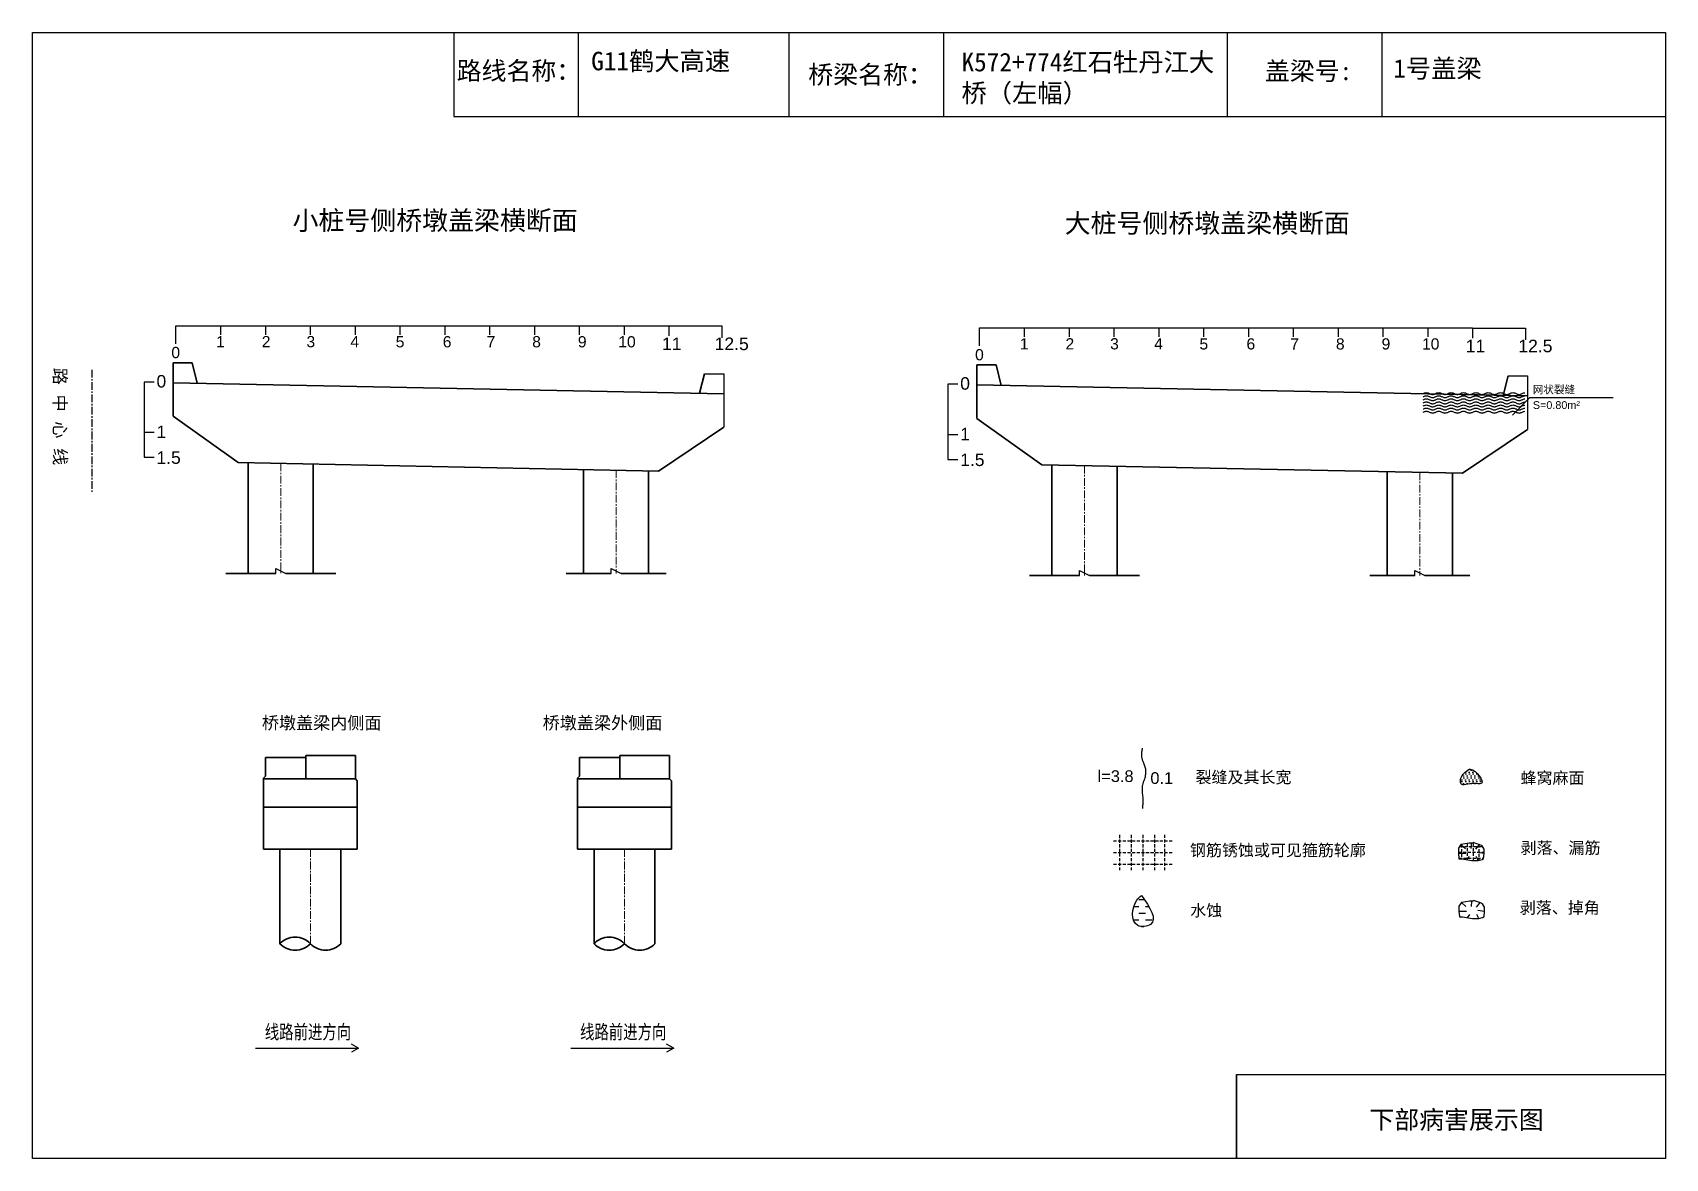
# Model space of a CAD drawing. Header units: millimetres. Extents: x 0 to 528, y 0 to 364.
import ezdxf
from ezdxf.enums import TextEntityAlignment as Align

# ---------------------------------------------------------------- set-up
doc = ezdxf.new("R2010")
doc.units = ezdxf.units.MM
for name, pattern in [('CENTER', [2, 1.25, -0.25, 0.25, -0.25]), ('DASHED', [0.75, 0.5, -0.25]), ('EBG_CENTER', [1.1, 0.8, -0.15, 0, -0.15])]:
    doc.linetypes.add(name, pattern=pattern)
doc.layers.add('Center', color=3, linetype='EBG_CENTER', lineweight=18)
doc.layers.add('中粗实线', color=4, linetype='Continuous', lineweight=35)
for name, color, linetype in [('加固措施', 7, 'Continuous'), ('图层1', 7, 'Continuous'), ('文字', 1, 'Continuous'), ('病害', 5, 'Continuous')]:
    doc.layers.add(name, color=color, linetype=linetype)
doc.styles.add('HAN', font='', dxfattribs={"width": 0.75})
doc.styles.get("Standard").update_dxf_attribs({"font": 'arial.ttf'})
doc.styles.add('汉字', font='')
doc.styles.get('HAN').set_extended_font_data('SimSun')
doc.styles.get('汉字').set_extended_font_data('SimSun')

# ---------------------------------------------------------------- blocks, each defined once
blk = doc.blocks.new('88888')
for p, q in [((1245.415, -3599.279), (1245.261, -3599.19)), ((1243.215, -3599.279), (1245.415, -3599.279)), ((1245.415, -3599.279), (1245.261, -3599.367))]:
    blk.add_line(p, q)
at = {"layer": '文字', "color": 0, "style": 'HAN', "width": 0.75}
blk.add_text('线路前进方向', height=0.3, dxfattribs=at).set_placement((1244.335, -3599.082), align=Align.CENTER)
blk = doc.blocks.new('adfsd')
at = {"lineweight": -2, "ltscale": 0.5}
for p, q in [((1140.897, -3083.694), (1140.936, -3083.729)), ((1140.983, -3083.682), (1140.981, -3083.729)), ((1141.053, -3083.694), (1141.022, -3083.735)), ((1140.876, -3083.768), (1140.94, -3083.769)), ((1140.948, -3083.824), (1140.969, -3083.796)), ((1141.045, -3083.83), (1141.028, -3083.796)), ((1141.094, -3083.772), (1141.036, -3083.763))]:
    blk.add_line(p, q, dxfattribs=at)
blk.add_lwpolyline([(1141, -3083.682), (1140.967, -3083.682), (1140.934, -3083.69), (1140.897, -3083.694), (1140.876, -3083.727), (1140.876, -3083.768), (1140.88, -3083.818), (1140.905, -3083.818), (1140.991, -3083.83), (1141.045, -3083.83), (1141.078, -3083.822), (1141.09, -3083.814), (1141.094, -3083.772), (1141.094, -3083.735), (1141.078, -3083.707), (1141.053, -3083.694), (1141.033, -3083.69), (1141, -3083.678)], dxfattribs=at)

msp = doc.modelspace()

# ---------------------------------------------------------------- hatches: boundary and pattern name
at = {"layer": '加固措施', "lineweight": -2}
h = msp.add_hatch(dxfattribs=at)
h.set_pattern_fill('DOTS', scale=0.758413)
h.set_pattern_definition([(0, (-4118.673, -227.183), (0.60199057, 1.20398115), [0, -1.20398115])])
edge = h.paths.add_edge_path()
edge.add_spline(control_points=[(464.79, 125.89), (463.66, 125.12), (462.06, 124.02), (461.88, 119.94), (465.67, 121.81), (470.82, 120.35), (466.98, 125.99), (464.92, 125.9), (464.79, 125.89)], knot_values=[0, 0, 0, 0, 5.205471, 7.397577, 12.944796, 16.169923, 23.88441, 24.400432, 24.400432, 24.400432, 24.400432], degree=3, periodic=0)
h = msp.add_hatch(dxfattribs=at)
h.set_pattern_fill('DASH', color=256, scale=0.682572)
h.set_pattern_definition([(0, (-3766.198, -191.5237), (2.1671661, 2.1671661), [2.167166, -2.167166])])
edge = h.paths.add_edge_path()
edge.add_spline(control_points=[(358.78, 85.1), (358.24, 84.62), (355.71, 82.38), (355.03, 74.23), (365.19, 75.67), (361.44, 81.2), (358.78, 85.1)], knot_values=[0, 0, 0, 0, 3.237042, 15.187225, 21.182779, 35.601669, 35.601669, 35.601669, 35.601669], degree=3, periodic=0)
at = {"layer": '病害', "lineweight": -2}
h = msp.add_hatch(dxfattribs=at)
h.set_pattern_fill('DOTS', color=4, scale=0.758413, style=0)
h.set_pattern_definition([(0, (-7265.3503, -675.7161), (0.60199057, 1.20398115), [0, -1.20398115])])
edge = h.paths.add_edge_path()
edge.add_spline(control_points=[(464.79, 125.89), (463.66, 125.12), (462.06, 124.02), (461.88, 119.94), (465.67, 121.81), (470.82, 120.35), (466.98, 125.99), (464.92, 125.9), (464.79, 125.89)], knot_values=[0, 0, 0, 0, 1.041094, 1.479515, 2.588959, 3.233985, 4.776882, 4.880086, 4.880086, 4.880086, 4.880086], degree=3, periodic=0)

# ---------------------------------------------------------------- linework, layer by layer
at = {"color": 0, "linetype": 'ByBlock'}
for p, q in [((0, 364.24), (528.29, 364.24)), ((0, 0), (0, 364.24)), ((136.28, 364.24), (136.28, 337.16)), ((244.69, 364.24), (244.69, 337.16)), ((386.49, 364.24), (386.49, 337.16)), ((436.57, 364.18), (436.57, 337.1)), ((528.29, 364.24), (528.29, 0)), ((136.28, 337.16), (528.29, 337.16)), ((389.48, 0), (389.48, 27.08)), ((389.48, 27.08), (528.29, 27.08)), ((528.29, 0), (0, 0))]:
    msp.add_line(p, q, dxfattribs=at)
at = {"color": 0}
for p, q in [((46.28, 263.6), (46.28, 269.4)), ((46.28, 269.4), (60.79, 269.4)), ((60.79, 269.4), (60.79, 266.5)), ((60.79, 269.4), (75.3, 269.4)), ((75.3, 269.4), (89.8, 269.4)), ((75.3, 269.4), (75.3, 266.5)), ((89.8, 269.4), (104.31, 269.4)), ((89.8, 269.4), (89.8, 266.5)), ((104.31, 269.4), (118.82, 269.4)), ((104.31, 269.4), (104.31, 266.5)), ((118.82, 269.4), (133.32, 269.4)), ((118.82, 269.4), (118.82, 266.5)), ((133.32, 269.4), (147.83, 269.4)), ((133.32, 269.4), (133.32, 266.5)), ((147.83, 269.4), (162.34, 269.4)), ((147.83, 269.4), (147.83, 266.5)), ((162.34, 269.4), (176.84, 269.4)), ((162.34, 269.4), (162.34, 266.5)), ((162.34, 269.4), (173.94, 269.4)), ((176.84, 269.4), (191.35, 269.4)), ((176.84, 269.4), (176.84, 266.5)), ((176.84, 269.4), (179.74, 269.4)), ((191.35, 269.4), (205.85, 269.4)), ((191.35, 269.4), (191.35, 266.5)), ((205.87, 269.36), (205.87, 266.11)), ((306.34, 262.89), (306.34, 268.7)), ((306.34, 268.7), (320.85, 268.7)), ((320.85, 268.7), (320.85, 265.8)), ((320.85, 268.7), (335.36, 268.7)), ((335.36, 268.7), (349.86, 268.7)), ((335.36, 268.7), (335.36, 265.8)), ((349.86, 268.7), (364.37, 268.7)), ((349.86, 268.7), (349.86, 265.8)), ((364.37, 268.7), (378.88, 268.7)), ((364.37, 268.7), (364.37, 265.8)), ((378.88, 268.7), (393.38, 268.7)), ((378.88, 268.7), (378.88, 265.8)), ((393.38, 268.7), (407.89, 268.7)), ((393.38, 268.7), (393.38, 265.8)), ((407.89, 268.7), (422.39, 268.7)), ((407.89, 268.7), (407.89, 265.8)), ((422.39, 268.7), (436.9, 268.7)), ((422.39, 268.7), (422.39, 265.8)), ((422.39, 268.7), (434, 268.7)), ((436.9, 268.7), (451.41, 268.7)), ((436.9, 268.7), (436.9, 265.8)), ((436.9, 268.7), (439.8, 268.7)), ((451.41, 268.7), (465.91, 268.7)), ((451.41, 268.7), (451.41, 265.8)), ((465.93, 268.66), (465.93, 265.41)), ((39.3, 251.15), (36.06, 251.15)), ((36.06, 251.15), (36.06, 226.85)), ((299.36, 250.45), (296.12, 250.45)), ((296.12, 250.45), (296.12, 226.15)), ((36.06, 234.95), (39.3, 234.95)), ((296.12, 234.25), (299.36, 234.25)), ((36.06, 226.85), (39.3, 226.85)), ((296.12, 226.15), (299.36, 226.15)), ((78.66, 189.28), (78.66, 190.9)), ((187.17, 189.28), (187.17, 190.9)), ((338.72, 188.57), (338.72, 190.19)), ((447.23, 188.57), (447.23, 190.19))]:
    msp.add_line(p, q, dxfattribs=at)
at = {"linetype": 'ByBlock'}
for p, q in [((205.87, 269.36), (223.01, 269.36)), ((223.01, 269.36), (223.01, 265.54)), ((465.93, 268.66), (483.07, 268.66)), ((483.07, 268.66), (483.07, 264.83)), ((217.41, 253.87), (223.61, 253.87)), ((223.61, 253.87), (223.61, 247.4)), ((477.47, 253.17), (483.67, 253.17)), ((483.67, 253.17), (483.67, 246.69)), ((223.61, 247.4), (223.61, 236.55)), ((483.67, 246.69), (483.67, 235.84)), ((78.66, 190.9), (81.9, 189.28)), ((187.17, 190.9), (190.41, 189.28)), ((338.72, 190.19), (341.96, 188.57)), ((447.23, 190.19), (450.47, 188.57))]:
    msp.add_line(p, q, dxfattribs=at)
at = {"color": 1, "linetype": 'CENTER', "ltscale": 2}
msp.add_line((19.16, 255.15), (19.16, 215.65), dxfattribs=at)
at = {"color": 1, "linetype": 'DASHED', "ltscale": 2}
for p, q in [((349.74, 102.74), (368.7, 102.74)), ((351.64, 104.63), (351.64, 93.26)), ((355.43, 104.63), (355.43, 93.26)), ((359.22, 104.63), (359.22, 93.26)), ((363.01, 104.63), (363.01, 93.26)), ((366.26, 104.66), (366.26, 93.28)), ((461.75, 100.92), (469.1, 100.92)), ((462.28, 101.57), (462.28, 96.88)), ((464.18, 101.87), (464.18, 96.63)), ((466.07, 101.87), (466.07, 96.41)), ((467.97, 101.57), (467.97, 96.46)), ((349.74, 98.94), (368.7, 98.94)), ((349.74, 95.15), (368.7, 95.15)), ((461.36, 99.03), (469.63, 99.03)), ((461.5, 97.13), (469.48, 97.13))]:
    msp.add_line(p, q, dxfattribs=at)
at = {"color": 0, "linetype": 'ByBlock'}
msp.add_lwpolyline([(0, 364.24), (528.29, 364.24), (528.29, 0), (0, 0)], close=True, dxfattribs=at)
at = {"color": 7}
for points in [[(449.98, 247.47), (450.18, 247.56), (450.38, 247.65), (450.58, 247.71), (450.78, 247.75), (450.98, 247.77), (451.18, 247.75), (451.38, 247.71), (451.58, 247.65), (451.78, 247.56), (451.98, 247.47), (452.18, 247.38), (452.38, 247.29), (452.58, 247.23), (452.78, 247.18), (452.98, 247.17), (453.18, 247.18), (453.38, 247.23), (453.58, 247.29), (453.78, 247.38), (453.98, 247.47), (454.18, 247.56), (454.38, 247.65), (454.58, 247.71), (454.78, 247.75), (454.98, 247.77), (455.18, 247.75), (455.38, 247.71), (455.58, 247.65), (455.78, 247.56), (455.98, 247.47), (456.18, 247.38), (456.38, 247.29), (456.58, 247.23), (456.78, 247.18), (456.98, 247.17), (457.18, 247.18), (457.38, 247.23), (457.58, 247.29), (457.78, 247.38), (457.98, 247.47), (458.18, 247.56), (458.38, 247.65), (458.58, 247.71), (458.78, 247.75), (458.98, 247.77), (459.18, 247.75), (459.38, 247.71), (459.58, 247.65), (459.78, 247.56), (459.98, 247.47), (460.18, 247.38), (460.38, 247.29), (460.58, 247.23), (460.78, 247.18), (460.98, 247.17), (461.18, 247.18), (461.38, 247.23), (461.58, 247.29), (461.78, 247.38), (461.98, 247.47), (462.18, 247.56), (462.38, 247.65), (462.58, 247.71), (462.78, 247.75), (462.98, 247.77), (463.18, 247.75), (463.38, 247.71), (463.58, 247.65), (463.78, 247.56), (463.98, 247.47), (464.18, 247.38), (464.38, 247.29), (464.58, 247.23), (464.78, 247.18), (464.98, 247.17), (465.18, 247.18), (465.38, 247.23), (465.58, 247.29), (465.78, 247.38), (465.98, 247.47), (466.18, 247.56), (466.38, 247.65), (466.58, 247.71), (466.78, 247.75), (466.98, 247.77), (467.18, 247.75), (467.38, 247.71), (467.58, 247.65), (467.78, 247.56), (467.98, 247.47), (468.18, 247.38), (468.38, 247.29), (468.58, 247.23), (468.78, 247.18), (468.98, 247.17), (469.18, 247.18), (469.38, 247.23), (469.58, 247.29), (469.78, 247.38), (469.98, 247.47), (470.18, 247.56), (470.38, 247.65), (470.58, 247.71), (470.78, 247.75), (470.98, 247.77), (471.18, 247.75), (471.38, 247.71), (471.58, 247.65), (471.78, 247.56), (471.98, 247.47), (472.18, 247.38), (472.38, 247.29), (472.58, 247.23), (472.78, 247.18), (472.98, 247.17), (473.18, 247.18), (473.38, 247.23), (473.58, 247.29), (473.78, 247.38), (473.98, 247.47), (474.18, 247.56), (474.38, 247.65), (474.58, 247.71), (474.78, 247.75), (474.98, 247.77), (475.18, 247.75), (475.38, 247.71), (475.58, 247.65), (475.78, 247.56), (475.98, 247.47), (476.18, 247.38), (476.38, 247.29), (476.58, 247.23), (476.78, 247.18), (476.98, 247.17), (477.18, 247.18), (477.38, 247.23), (477.58, 247.29), (477.78, 247.38), (477.98, 247.47), (478.18, 247.56), (478.38, 247.65), (478.58, 247.71), (478.78, 247.75), (478.98, 247.77), (479.18, 247.75), (479.38, 247.71), (479.58, 247.65), (479.78, 247.56), (479.98, 247.47), (480.18, 247.38), (480.38, 247.29), (480.58, 247.23), (480.78, 247.18), (480.98, 247.17), (481.18, 247.18), (481.38, 247.23), (481.58, 247.29), (481.78, 247.38), (481.98, 247.47), (482.18, 247.56), (482.38, 247.65), (482.58, 247.71), (482.78, 247.75)], [(449.98, 246.47), (450.18, 246.56), (450.38, 246.65), (450.58, 246.71), (450.78, 246.75), (450.98, 246.77), (451.18, 246.75), (451.38, 246.71), (451.58, 246.65), (451.78, 246.56), (451.98, 246.47), (452.18, 246.38), (452.38, 246.29), (452.58, 246.23), (452.78, 246.18), (452.98, 246.17), (453.18, 246.18), (453.38, 246.23), (453.58, 246.29), (453.78, 246.38), (453.98, 246.47), (454.18, 246.56), (454.38, 246.65), (454.58, 246.71), (454.78, 246.75), (454.98, 246.77), (455.18, 246.75), (455.38, 246.71), (455.58, 246.65), (455.78, 246.56), (455.98, 246.47), (456.18, 246.38), (456.38, 246.29), (456.58, 246.23), (456.78, 246.18), (456.98, 246.17), (457.18, 246.18), (457.38, 246.23), (457.58, 246.29), (457.78, 246.38), (457.98, 246.47), (458.18, 246.56), (458.38, 246.65), (458.58, 246.71), (458.78, 246.75), (458.98, 246.77), (459.18, 246.75), (459.38, 246.71), (459.58, 246.65), (459.78, 246.56), (459.98, 246.47), (460.18, 246.38), (460.38, 246.29), (460.58, 246.23), (460.78, 246.18), (460.98, 246.17), (461.18, 246.18), (461.38, 246.23), (461.58, 246.29), (461.78, 246.38), (461.98, 246.47), (462.18, 246.56), (462.38, 246.65), (462.58, 246.71), (462.78, 246.75), (462.98, 246.77), (463.18, 246.75), (463.38, 246.71), (463.58, 246.65), (463.78, 246.56), (463.98, 246.47), (464.18, 246.38), (464.38, 246.29), (464.58, 246.23), (464.78, 246.18), (464.98, 246.17), (465.18, 246.18), (465.38, 246.23), (465.58, 246.29), (465.78, 246.38), (465.98, 246.47), (466.18, 246.56), (466.38, 246.65), (466.58, 246.71), (466.78, 246.75), (466.98, 246.77), (467.18, 246.75), (467.38, 246.71), (467.58, 246.65), (467.78, 246.56), (467.98, 246.47), (468.18, 246.38), (468.38, 246.29), (468.58, 246.23), (468.78, 246.18), (468.98, 246.17), (469.18, 246.18), (469.38, 246.23), (469.58, 246.29), (469.78, 246.38), (469.98, 246.47), (470.18, 246.56), (470.38, 246.65), (470.58, 246.71), (470.78, 246.75), (470.98, 246.77), (471.18, 246.75), (471.38, 246.71), (471.58, 246.65), (471.78, 246.56), (471.98, 246.47), (472.18, 246.38), (472.38, 246.29), (472.58, 246.23), (472.78, 246.18), (472.98, 246.17), (473.18, 246.18), (473.38, 246.23), (473.58, 246.29), (473.78, 246.38), (473.98, 246.47), (474.18, 246.56), (474.38, 246.65), (474.58, 246.71), (474.78, 246.75), (474.98, 246.77), (475.18, 246.75), (475.38, 246.71), (475.58, 246.65), (475.78, 246.56), (475.98, 246.47), (476.18, 246.38), (476.38, 246.29), (476.58, 246.23), (476.78, 246.18), (476.98, 246.17), (477.18, 246.18), (477.38, 246.23), (477.58, 246.29), (477.78, 246.38), (477.98, 246.47), (478.18, 246.56), (478.38, 246.65), (478.58, 246.71), (478.78, 246.75), (478.98, 246.77), (479.18, 246.75), (479.38, 246.71), (479.58, 246.65), (479.78, 246.56), (479.98, 246.47), (480.18, 246.38), (480.38, 246.29), (480.58, 246.23), (480.78, 246.18), (480.98, 246.17), (481.18, 246.18), (481.38, 246.23), (481.58, 246.29), (481.78, 246.38), (481.98, 246.47), (482.18, 246.56), (482.38, 246.65), (482.58, 246.71), (482.78, 246.75)], [(449.98, 245.47), (450.18, 245.56), (450.38, 245.65), (450.58, 245.71), (450.78, 245.75), (450.98, 245.77), (451.18, 245.75), (451.38, 245.71), (451.58, 245.65), (451.78, 245.56), (451.98, 245.47), (452.18, 245.38), (452.38, 245.29), (452.58, 245.23), (452.78, 245.18), (452.98, 245.17), (453.18, 245.18), (453.38, 245.23), (453.58, 245.29), (453.78, 245.38), (453.98, 245.47), (454.18, 245.56), (454.38, 245.65), (454.58, 245.71), (454.78, 245.75), (454.98, 245.77), (455.18, 245.75), (455.38, 245.71), (455.58, 245.65), (455.78, 245.56), (455.98, 245.47), (456.18, 245.38), (456.38, 245.29), (456.58, 245.23), (456.78, 245.18), (456.98, 245.17), (457.18, 245.18), (457.38, 245.23), (457.58, 245.29), (457.78, 245.38), (457.98, 245.47), (458.18, 245.56), (458.38, 245.65), (458.58, 245.71), (458.78, 245.75), (458.98, 245.77), (459.18, 245.75), (459.38, 245.71), (459.58, 245.65), (459.78, 245.56), (459.98, 245.47), (460.18, 245.38), (460.38, 245.29), (460.58, 245.23), (460.78, 245.18), (460.98, 245.17), (461.18, 245.18), (461.38, 245.23), (461.58, 245.29), (461.78, 245.38), (461.98, 245.47), (462.18, 245.56), (462.38, 245.65), (462.58, 245.71), (462.78, 245.75), (462.98, 245.77), (463.18, 245.75), (463.38, 245.71), (463.58, 245.65), (463.78, 245.56), (463.98, 245.47), (464.18, 245.38), (464.38, 245.29), (464.58, 245.23), (464.78, 245.18), (464.98, 245.17), (465.18, 245.18), (465.38, 245.23), (465.58, 245.29), (465.78, 245.38), (465.98, 245.47), (466.18, 245.56), (466.38, 245.65), (466.58, 245.71), (466.78, 245.75), (466.98, 245.77), (467.18, 245.75), (467.38, 245.71), (467.58, 245.65), (467.78, 245.56), (467.98, 245.47), (468.18, 245.38), (468.38, 245.29), (468.58, 245.23), (468.78, 245.18), (468.98, 245.17), (469.18, 245.18), (469.38, 245.23), (469.58, 245.29), (469.78, 245.38), (469.98, 245.47), (470.18, 245.56), (470.38, 245.65), (470.58, 245.71), (470.78, 245.75), (470.98, 245.77), (471.18, 245.75), (471.38, 245.71), (471.58, 245.65), (471.78, 245.56), (471.98, 245.47), (472.18, 245.38), (472.38, 245.29), (472.58, 245.23), (472.78, 245.18), (472.98, 245.17), (473.18, 245.18), (473.38, 245.23), (473.58, 245.29), (473.78, 245.38), (473.98, 245.47), (474.18, 245.56), (474.38, 245.65), (474.58, 245.71), (474.78, 245.75), (474.98, 245.77), (475.18, 245.75), (475.38, 245.71), (475.58, 245.65), (475.78, 245.56), (475.98, 245.47), (476.18, 245.38), (476.38, 245.29), (476.58, 245.23), (476.78, 245.18), (476.98, 245.17), (477.18, 245.18), (477.38, 245.23), (477.58, 245.29), (477.78, 245.38), (477.98, 245.47), (478.18, 245.56), (478.38, 245.65), (478.58, 245.71), (478.78, 245.75), (478.98, 245.77), (479.18, 245.75), (479.38, 245.71), (479.58, 245.65), (479.78, 245.56), (479.98, 245.47), (480.18, 245.38), (480.38, 245.29), (480.58, 245.23), (480.78, 245.18), (480.98, 245.17), (481.18, 245.18), (481.38, 245.23), (481.58, 245.29), (481.78, 245.38), (481.98, 245.47), (482.18, 245.56), (482.38, 245.65), (482.58, 245.71), (482.78, 245.75)], [(449.98, 244.47), (450.18, 244.56), (450.38, 244.65), (450.58, 244.71), (450.78, 244.75), (450.98, 244.77), (451.18, 244.75), (451.38, 244.71), (451.58, 244.65), (451.78, 244.56), (451.98, 244.47), (452.18, 244.38), (452.38, 244.29), (452.58, 244.23), (452.78, 244.18), (452.98, 244.17), (453.18, 244.18), (453.38, 244.23), (453.58, 244.29), (453.78, 244.38), (453.98, 244.47), (454.18, 244.56), (454.38, 244.65), (454.58, 244.71), (454.78, 244.75), (454.98, 244.77), (455.18, 244.75), (455.38, 244.71), (455.58, 244.65), (455.78, 244.56), (455.98, 244.47), (456.18, 244.38), (456.38, 244.29), (456.58, 244.23), (456.78, 244.18), (456.98, 244.17), (457.18, 244.18), (457.38, 244.23), (457.58, 244.29), (457.78, 244.38), (457.98, 244.47), (458.18, 244.56), (458.38, 244.65), (458.58, 244.71), (458.78, 244.75), (458.98, 244.77), (459.18, 244.75), (459.38, 244.71), (459.58, 244.65), (459.78, 244.56), (459.98, 244.47), (460.18, 244.38), (460.38, 244.29), (460.58, 244.23), (460.78, 244.18), (460.98, 244.17), (461.18, 244.18), (461.38, 244.23), (461.58, 244.29), (461.78, 244.38), (461.98, 244.47), (462.18, 244.56), (462.38, 244.65), (462.58, 244.71), (462.78, 244.75), (462.98, 244.77), (463.18, 244.75), (463.38, 244.71), (463.58, 244.65), (463.78, 244.56), (463.98, 244.47), (464.18, 244.38), (464.38, 244.29), (464.58, 244.23), (464.78, 244.18), (464.98, 244.17), (465.18, 244.18), (465.38, 244.23), (465.58, 244.29), (465.78, 244.38), (465.98, 244.47), (466.18, 244.56), (466.38, 244.65), (466.58, 244.71), (466.78, 244.75), (466.98, 244.77), (467.18, 244.75), (467.38, 244.71), (467.58, 244.65), (467.78, 244.56), (467.98, 244.47), (468.18, 244.38), (468.38, 244.29), (468.58, 244.23), (468.78, 244.18), (468.98, 244.17), (469.18, 244.18), (469.38, 244.23), (469.58, 244.29), (469.78, 244.38), (469.98, 244.47), (470.18, 244.56), (470.38, 244.65), (470.58, 244.71), (470.78, 244.75), (470.98, 244.77), (471.18, 244.75), (471.38, 244.71), (471.58, 244.65), (471.78, 244.56), (471.98, 244.47), (472.18, 244.38), (472.38, 244.29), (472.58, 244.23), (472.78, 244.18), (472.98, 244.17), (473.18, 244.18), (473.38, 244.23), (473.58, 244.29), (473.78, 244.38), (473.98, 244.47), (474.18, 244.56), (474.38, 244.65), (474.58, 244.71), (474.78, 244.75), (474.98, 244.77), (475.18, 244.75), (475.38, 244.71), (475.58, 244.65), (475.78, 244.56), (475.98, 244.47), (476.18, 244.38), (476.38, 244.29), (476.58, 244.23), (476.78, 244.18), (476.98, 244.17), (477.18, 244.18), (477.38, 244.23), (477.58, 244.29), (477.78, 244.38), (477.98, 244.47), (478.18, 244.56), (478.38, 244.65), (478.58, 244.71), (478.78, 244.75), (478.98, 244.77), (479.18, 244.75), (479.38, 244.71), (479.58, 244.65), (479.78, 244.56), (479.98, 244.47), (480.18, 244.38), (480.38, 244.29), (480.58, 244.23), (480.78, 244.18), (480.98, 244.17), (481.18, 244.18), (481.38, 244.23), (481.58, 244.29), (481.78, 244.38), (481.98, 244.47), (482.18, 244.56), (482.38, 244.65), (482.58, 244.71), (482.78, 244.75)], [(449.98, 243.47), (450.18, 243.56), (450.38, 243.65), (450.58, 243.71), (450.78, 243.75), (450.98, 243.77), (451.18, 243.75), (451.38, 243.71), (451.58, 243.65), (451.78, 243.56), (451.98, 243.47), (452.18, 243.38), (452.38, 243.29), (452.58, 243.23), (452.78, 243.18), (452.98, 243.17), (453.18, 243.18), (453.38, 243.23), (453.58, 243.29), (453.78, 243.38), (453.98, 243.47), (454.18, 243.56), (454.38, 243.65), (454.58, 243.71), (454.78, 243.75), (454.98, 243.77), (455.18, 243.75), (455.38, 243.71), (455.58, 243.65), (455.78, 243.56), (455.98, 243.47), (456.18, 243.38), (456.38, 243.29), (456.58, 243.23), (456.78, 243.18), (456.98, 243.17), (457.18, 243.18), (457.38, 243.23), (457.58, 243.29), (457.78, 243.38), (457.98, 243.47), (458.18, 243.56), (458.38, 243.65), (458.58, 243.71), (458.78, 243.75), (458.98, 243.77), (459.18, 243.75), (459.38, 243.71), (459.58, 243.65), (459.78, 243.56), (459.98, 243.47), (460.18, 243.38), (460.38, 243.29), (460.58, 243.23), (460.78, 243.18), (460.98, 243.17), (461.18, 243.18), (461.38, 243.23), (461.58, 243.29), (461.78, 243.38), (461.98, 243.47), (462.18, 243.56), (462.38, 243.65), (462.58, 243.71), (462.78, 243.75), (462.98, 243.77), (463.18, 243.75), (463.38, 243.71), (463.58, 243.65), (463.78, 243.56), (463.98, 243.47), (464.18, 243.38), (464.38, 243.29), (464.58, 243.23), (464.78, 243.18), (464.98, 243.17), (465.18, 243.18), (465.38, 243.23), (465.58, 243.29), (465.78, 243.38), (465.98, 243.47), (466.18, 243.56), (466.38, 243.65), (466.58, 243.71), (466.78, 243.75), (466.98, 243.77), (467.18, 243.75), (467.38, 243.71), (467.58, 243.65), (467.78, 243.56), (467.98, 243.47), (468.18, 243.38), (468.38, 243.29), (468.58, 243.23), (468.78, 243.18), (468.98, 243.17), (469.18, 243.18), (469.38, 243.23), (469.58, 243.29), (469.78, 243.38), (469.98, 243.47), (470.18, 243.56), (470.38, 243.65), (470.58, 243.71), (470.78, 243.75), (470.98, 243.77), (471.18, 243.75), (471.38, 243.71), (471.58, 243.65), (471.78, 243.56), (471.98, 243.47), (472.18, 243.38), (472.38, 243.29), (472.58, 243.23), (472.78, 243.18), (472.98, 243.17), (473.18, 243.18), (473.38, 243.23), (473.58, 243.29), (473.78, 243.38), (473.98, 243.47), (474.18, 243.56), (474.38, 243.65), (474.58, 243.71), (474.78, 243.75), (474.98, 243.77), (475.18, 243.75), (475.38, 243.71), (475.58, 243.65), (475.78, 243.56), (475.98, 243.47), (476.18, 243.38), (476.38, 243.29), (476.58, 243.23), (476.78, 243.18), (476.98, 243.17), (477.18, 243.18), (477.38, 243.23), (477.58, 243.29), (477.78, 243.38), (477.98, 243.47), (478.18, 243.56), (478.38, 243.65), (478.58, 243.71), (478.78, 243.75), (478.98, 243.77), (479.18, 243.75), (479.38, 243.71), (479.58, 243.65), (479.78, 243.56), (479.98, 243.47), (480.18, 243.38), (480.38, 243.29), (480.58, 243.23), (480.78, 243.18), (480.98, 243.17), (481.18, 243.18), (481.38, 243.23), (481.58, 243.29), (481.78, 243.38), (481.98, 243.47), (482.18, 243.56), (482.38, 243.65), (482.58, 243.71), (482.78, 243.75)], [(478.86, 240.48), (484.42, 246.24), (511.42, 246.24)], [(449.98, 242.47), (450.18, 242.56), (450.38, 242.65), (450.58, 242.71), (450.78, 242.75), (450.98, 242.77), (451.18, 242.75), (451.38, 242.71), (451.58, 242.65), (451.78, 242.56), (451.98, 242.47), (452.18, 242.38), (452.38, 242.29), (452.58, 242.23), (452.78, 242.18), (452.98, 242.17), (453.18, 242.18), (453.38, 242.23), (453.58, 242.29), (453.78, 242.38), (453.98, 242.47), (454.18, 242.56), (454.38, 242.65), (454.58, 242.71), (454.78, 242.75), (454.98, 242.77), (455.18, 242.75), (455.38, 242.71), (455.58, 242.65), (455.78, 242.56), (455.98, 242.47), (456.18, 242.38), (456.38, 242.29), (456.58, 242.23), (456.78, 242.18), (456.98, 242.17), (457.18, 242.18), (457.38, 242.23), (457.58, 242.29), (457.78, 242.38), (457.98, 242.47), (458.18, 242.56), (458.38, 242.65), (458.58, 242.71), (458.78, 242.75), (458.98, 242.77), (459.18, 242.75), (459.38, 242.71), (459.58, 242.65), (459.78, 242.56), (459.98, 242.47), (460.18, 242.38), (460.38, 242.29), (460.58, 242.23), (460.78, 242.18), (460.98, 242.17), (461.18, 242.18), (461.38, 242.23), (461.58, 242.29), (461.78, 242.38), (461.98, 242.47), (462.18, 242.56), (462.38, 242.65), (462.58, 242.71), (462.78, 242.75), (462.98, 242.77), (463.18, 242.75), (463.38, 242.71), (463.58, 242.65), (463.78, 242.56), (463.98, 242.47), (464.18, 242.38), (464.38, 242.29), (464.58, 242.23), (464.78, 242.18), (464.98, 242.17), (465.18, 242.18), (465.38, 242.23), (465.58, 242.29), (465.78, 242.38), (465.98, 242.47), (466.18, 242.56), (466.38, 242.65), (466.58, 242.71), (466.78, 242.75), (466.98, 242.77), (467.18, 242.75), (467.38, 242.71), (467.58, 242.65), (467.78, 242.56), (467.98, 242.47), (468.18, 242.38), (468.38, 242.29), (468.58, 242.23), (468.78, 242.18), (468.98, 242.17), (469.18, 242.18), (469.38, 242.23), (469.58, 242.29), (469.78, 242.38), (469.98, 242.47), (470.18, 242.56), (470.38, 242.65), (470.58, 242.71), (470.78, 242.75), (470.98, 242.77), (471.18, 242.75), (471.38, 242.71), (471.58, 242.65), (471.78, 242.56), (471.98, 242.47), (472.18, 242.38), (472.38, 242.29), (472.58, 242.23), (472.78, 242.18), (472.98, 242.17), (473.18, 242.18), (473.38, 242.23), (473.58, 242.29), (473.78, 242.38), (473.98, 242.47), (474.18, 242.56), (474.38, 242.65), (474.58, 242.71), (474.78, 242.75), (474.98, 242.77), (475.18, 242.75), (475.38, 242.71), (475.58, 242.65), (475.78, 242.56), (475.98, 242.47), (476.18, 242.38), (476.38, 242.29), (476.58, 242.23), (476.78, 242.18), (476.98, 242.17), (477.18, 242.18), (477.38, 242.23), (477.58, 242.29), (477.78, 242.38), (477.98, 242.47), (478.18, 242.56), (478.38, 242.65), (478.58, 242.71), (478.78, 242.75), (478.98, 242.77), (479.18, 242.75), (479.38, 242.71), (479.58, 242.65), (479.78, 242.56), (479.98, 242.47), (480.18, 242.38), (480.38, 242.29), (480.58, 242.23), (480.78, 242.18), (480.98, 242.17), (481.18, 242.18), (481.38, 242.23), (481.58, 242.29), (481.78, 242.38), (481.98, 242.47), (482.18, 242.56), (482.38, 242.65), (482.58, 242.71), (482.78, 242.75)], [(449.98, 241.47), (450.18, 241.56), (450.38, 241.65), (450.58, 241.71), (450.78, 241.75), (450.98, 241.77), (451.18, 241.75), (451.38, 241.71), (451.58, 241.65), (451.78, 241.56), (451.98, 241.47), (452.18, 241.38), (452.38, 241.29), (452.58, 241.23), (452.78, 241.18), (452.98, 241.17), (453.18, 241.18), (453.38, 241.23), (453.58, 241.29), (453.78, 241.38), (453.98, 241.47), (454.18, 241.56), (454.38, 241.65), (454.58, 241.71), (454.78, 241.75), (454.98, 241.77), (455.18, 241.75), (455.38, 241.71), (455.58, 241.65), (455.78, 241.56), (455.98, 241.47), (456.18, 241.38), (456.38, 241.29), (456.58, 241.23), (456.78, 241.18), (456.98, 241.17), (457.18, 241.18), (457.38, 241.23), (457.58, 241.29), (457.78, 241.38), (457.98, 241.47), (458.18, 241.56), (458.38, 241.65), (458.58, 241.71), (458.78, 241.75), (458.98, 241.77), (459.18, 241.75), (459.38, 241.71), (459.58, 241.65), (459.78, 241.56), (459.98, 241.47), (460.18, 241.38), (460.38, 241.29), (460.58, 241.23), (460.78, 241.18), (460.98, 241.17), (461.18, 241.18), (461.38, 241.23), (461.58, 241.29), (461.78, 241.38), (461.98, 241.47), (462.18, 241.56), (462.38, 241.65), (462.58, 241.71), (462.78, 241.75), (462.98, 241.77), (463.18, 241.75), (463.38, 241.71), (463.58, 241.65), (463.78, 241.56), (463.98, 241.47), (464.18, 241.38), (464.38, 241.29), (464.58, 241.23), (464.78, 241.18), (464.98, 241.17), (465.18, 241.18), (465.38, 241.23), (465.58, 241.29), (465.78, 241.38), (465.98, 241.47), (466.18, 241.56), (466.38, 241.65), (466.58, 241.71), (466.78, 241.75), (466.98, 241.77), (467.18, 241.75), (467.38, 241.71), (467.58, 241.65), (467.78, 241.56), (467.98, 241.47), (468.18, 241.38), (468.38, 241.29), (468.58, 241.23), (468.78, 241.18), (468.98, 241.17), (469.18, 241.18), (469.38, 241.23), (469.58, 241.29), (469.78, 241.38), (469.98, 241.47), (470.18, 241.56), (470.38, 241.65), (470.58, 241.71), (470.78, 241.75), (470.98, 241.77), (471.18, 241.75), (471.38, 241.71), (471.58, 241.65), (471.78, 241.56), (471.98, 241.47), (472.18, 241.38), (472.38, 241.29), (472.58, 241.23), (472.78, 241.18), (472.98, 241.17), (473.18, 241.18), (473.38, 241.23), (473.58, 241.29), (473.78, 241.38), (473.98, 241.47), (474.18, 241.56), (474.38, 241.65), (474.58, 241.71), (474.78, 241.75), (474.98, 241.77), (475.18, 241.75), (475.38, 241.71), (475.58, 241.65), (475.78, 241.56), (475.98, 241.47), (476.18, 241.38), (476.38, 241.29), (476.58, 241.23), (476.78, 241.18), (476.98, 241.17), (477.18, 241.18), (477.38, 241.23), (477.58, 241.29), (477.78, 241.38), (477.98, 241.47), (478.18, 241.56), (478.38, 241.65), (478.58, 241.71), (478.78, 241.75), (478.98, 241.77), (479.18, 241.75), (479.38, 241.71), (479.58, 241.65), (479.78, 241.56), (479.98, 241.47), (480.18, 241.38), (480.38, 241.29), (480.58, 241.23), (480.78, 241.18), (480.98, 241.17), (481.18, 241.18), (481.38, 241.23), (481.58, 241.29), (481.78, 241.38), (481.98, 241.47), (482.18, 241.56), (482.38, 241.65), (482.58, 241.71), (482.78, 241.75)]]:
    msp.add_lwpolyline(points, dxfattribs=at)
at = {"lineweight": -2}
msp.add_open_spline([(464.79, 125.89), (463.66, 125.12), (462.06, 124.02), (461.88, 119.94), (465.67, 121.81), (470.82, 120.35), (466.98, 125.99), (464.92, 125.9), (464.79, 125.89)], degree=3, knots=[0, 0, 0, 0, 3.947899, 5.610421, 9.817506, 12.263485, 18.114255, 18.505612, 18.505612, 18.505612, 18.505612], dxfattribs=at)
at = {"layer": 'Center', "color": 1, "linetype": 'CENTER', "ltscale": 2}
for p, q in [((80.28, 224.84), (80.28, 189.28)), ((188.79, 222.67), (188.79, 189.28)), ((340.34, 224.13), (340.34, 188.57)), ((448.85, 221.96), (448.85, 188.57)), ((89.87, 100.01), (89.87, 69.45)), ((191.5, 100.01), (191.5, 69.45))]:
    msp.add_line(p, q, dxfattribs=at)
at = {"layer": '中粗实线', "color": 0}
for p, q in [((45.46, 250.96), (45.46, 257.44)), ((45.46, 257.44), (51.66, 257.44)), ((51.66, 257.44), (53.28, 250.8)), ((217.41, 253.87), (215.79, 247.55)), ((305.52, 250.26), (305.52, 256.74)), ((305.52, 256.74), (311.72, 256.74)), ((311.72, 256.74), (313.34, 250.1)), ((45.46, 250.96), (45.46, 240.11)), ((223.61, 247.4), (45.46, 250.96)), ((305.52, 250.26), (305.52, 239.41)), ((483.67, 246.69), (305.52, 250.26)), ((477.47, 253.17), (475.85, 246.85)), ((45.46, 240.11), (66.51, 225.11)), ((305.52, 239.41), (326.57, 224.41)), ((202.55, 222.39), (223.61, 236.55)), ((462.61, 221.69), (483.67, 235.84)), ((202.55, 222.39), (66.51, 225.11)), ((69.75, 225.05), (69.75, 189.28)), ((90.81, 224.63), (90.81, 189.28)), ((178.26, 222.88), (178.26, 189.28)), ((199.32, 222.46), (199.32, 189.28)), ((462.61, 221.69), (326.57, 224.41)), ((329.81, 224.35), (329.81, 188.57)), ((350.87, 223.92), (350.87, 188.57)), ((438.32, 222.18), (438.32, 188.57)), ((459.38, 221.75), (459.38, 188.57)), ((78.66, 189.28), (62.47, 189.28)), ((98.1, 189.28), (81.9, 189.28)), ((187.17, 189.28), (172.59, 189.28)), ((204.98, 189.28), (190.41, 189.28)), ((338.72, 188.57), (322.52, 188.57)), ((358.15, 188.57), (341.96, 188.57)), ((447.23, 188.57), (432.65, 188.57)), ((465.04, 188.57), (450.47, 188.57)), ((75.31, 129.74), (88.35, 129.74)), ((75.31, 129.74), (75.31, 123.67)), ((88.35, 130.34), (104.43, 130.34)), ((88.35, 130.34), (88.35, 122.76)), ((104.43, 130.34), (104.43, 122.76)), ((176.93, 129.74), (189.98, 129.74)), ((176.93, 129.74), (176.93, 123.67)), ((189.98, 130.34), (206.06, 130.34)), ((189.98, 130.34), (189.98, 122.76)), ((206.06, 130.34), (206.06, 122.76)), ((75.31, 123.67), (74.7, 123.06)), ((74.7, 100.01), (74.7, 123.06)), ((74.7, 122.76), (104.43, 122.76)), ((104.43, 122.76), (105.04, 122.15)), ((105.04, 100.01), (105.04, 122.15)), ((176.93, 123.67), (176.33, 123.06)), ((176.33, 100.01), (176.33, 123.06)), ((176.33, 122.76), (206.06, 122.76)), ((206.06, 122.76), (206.66, 122.15)), ((206.66, 100.01), (206.66, 122.15)), ((74.7, 113.66), (105.04, 113.66)), ((176.33, 113.66), (206.66, 113.66)), ((74.7, 100.01), (105.04, 100.01)), ((80.01, 100.01), (80.01, 69.45)), ((99.73, 100.01), (99.73, 69.45)), ((176.33, 100.01), (206.66, 100.01)), ((181.64, 100.01), (181.64, 69.45)), ((201.36, 100.01), (201.36, 69.45))]:
    msp.add_line(p, q, dxfattribs=at)
for centre, start, end in [((84.94, 64.78), 43.4434, 136.5566), ((84.94, 74.11), 223.4434, 316.5566), ((94.8, 74.11), 223.4434, 316.5566), ((186.57, 64.78), 43.4434, 136.5566), ((186.57, 74.11), 223.4434, 316.5566), ((196.43, 74.11), 223.4434, 316.5566)]:
    msp.add_arc(centre, 6.79, start, end, dxfattribs=at)
at = {"layer": '加固措施', "lineweight": -2}
msp.add_open_spline([(358.78, 85.1), (358.24, 84.62), (355.71, 82.38), (355.03, 74.23), (365.19, 75.67), (361.44, 81.2), (358.78, 85.1)], degree=3, knots=[0, 0, 0, 0, 2.209514, 10.366374, 14.458772, 24.300702, 24.300702, 24.300702, 24.300702], dxfattribs=at)
at = {"layer": '图层1', "lineweight": -2}
msp.add_open_spline([(359.05, 132.77), (359.01, 132.54), (358.97, 132.3), (358.85, 131.61), (358.8, 131.17), (358.77, 130.55), (358.77, 130.35), (358.79, 130.04), (358.81, 129.92), (358.85, 129.69), (358.87, 129.58), (358.98, 129.16), (359.1, 128.84), (359.37, 128.14), (359.52, 127.75), (359.82, 126.93), (359.96, 126.48), (360.1, 125.71), (360.13, 125.41), (360.14, 124.81), (360.12, 124.52), (360.04, 123.97), (359.99, 123.71), (359.86, 123.2), (359.79, 122.96), (359.6, 122.35), (359.48, 122), (359.26, 121.34), (359.17, 121.03), (359.07, 120.61), (359.04, 120.48), (359, 120.25), (358.99, 120.14), (358.97, 119.92), (358.97, 119.81), (358.96, 119.4), (358.97, 119.08), (359.03, 118.39), (359.07, 118.03), (359.13, 117.39), (359.16, 117.12), (359.19, 116.62), (359.2, 116.39), (359.21, 115.93), (359.21, 115.71), (359.2, 115.04), (359.18, 114.6), (359.13, 113.84), (359.1, 113.52), (359.07, 113.2)], degree=3, knots=[0, 0, 0, 0, 0.93103, 0.93103, 2.904338, 2.904338, 3.933552, 3.933552, 4.598026, 4.598026, 5.2625, 5.2625, 6.799065, 6.799065, 8.335629, 8.335629, 9.872194, 9.872194, 10.744529, 10.744529, 11.616864, 11.616864, 12.4892, 12.4892, 13.361535, 13.361535, 14.755665, 14.755665, 16.149795, 16.149795, 16.835641, 16.835641, 17.410365, 17.410365, 17.98509, 17.98509, 19.45733, 19.45733, 20.929571, 20.929571, 21.910052, 21.910052, 22.722819, 22.722819, 23.535585, 23.535585, 25.161117, 25.161117, 26.428502, 26.428502, 26.428502, 26.428502], dxfattribs=at)
at = {"layer": '病害', "color": 5}
for p, q in [((136.28, 364.24), (136.28, 337.16)), ((244.69, 364.24), (244.69, 337.16)), ((386.49, 364.24), (386.49, 337.16)), ((528.29, 364.24), (528.29, 337.16)), ((136.28, 337.16), (385.94, 337.16)), ((385.94, 337.16), (528.29, 337.16)), ((389.48, 27.08), (528.29, 27.08)), ((389.48, 27.08), (389.48, 0)), ((528.29, 27.08), (528.29, 0))]:
    msp.add_line(p, q, dxfattribs=at)
at = {"layer": '病害', "color": 0}
for p, q in [((176.54, 364.24), (176.54, 337.16)), ((294.76, 364.24), (294.76, 337.16))]:
    msp.add_line(p, q, dxfattribs=at)

# ---------------------------------------------------------------- block references
at = {"color": 0, "xscale": 37.92066608813975, "yscale": 37.92066608813975, "zscale": 37.92066608813975}
for p in [(-42801.42, 117037.3), (-42801.27, 117018.53)]:
    msp.add_blockref('adfsd', p, dxfattribs=at)
at = {"xscale": 15.16826643525591, "yscale": 15.16826643525591, "zscale": 15.16826643525591}
for p in [(-18785.32, 54630.47), (-18683.32, 54630.47)]:
    msp.add_blockref('88888', p, dxfattribs=at)

# ---------------------------------------------------------------- texts
for s, height, p in [('1', 3.63, (59.38, 262.45)), ('2', 3.63, (74.14, 262.45)), ('3', 3.63, (88.58, 262.45)), ('4', 3.63, (102.82, 262.45)), ('5', 3.63, (117.48, 262.41)), ('6', 3.63, (132.7, 262.41)), ('7', 3.63, (146.89, 262.41)), ('8', 3.63, (161.64, 262.41)), ('9', 3.63, (176.42, 262.41)), ('10', 3.627, (189.49, 262.41)), ('11', 4.071, (203.64, 261.52)), ('12.5', 4.071, (220.65, 261.52)), ('1', 3.63, (319.44, 261.75)), ('2', 3.63, (334.2, 261.75)), ('3', 3.63, (348.64, 261.75)), ('4', 3.63, (362.88, 261.75)), ('5', 3.63, (377.54, 261.71)), ('6', 3.63, (392.76, 261.71)), ('7', 3.63, (406.94, 261.71)), ('8', 3.63, (421.7, 261.71)), ('9', 3.63, (436.48, 261.71)), ('10', 3.627, (449.55, 261.71)), ('11', 4.071, (463.7, 260.82)), ('12.5', 4.071, (480.71, 260.82)), ('0', 3.63, (44.88, 258.93)), ('0', 3.63, (304.94, 258.22)), ('0', 4.05, (40.07, 249.41)), ('0', 4.05, (300.13, 248.71)), ('1', 4.05, (40.07, 233.03)), ('1', 4.05, (300.13, 232.33)), ('1.5', 4.049, (40.07, 224.71)), ('1.5', 4.049, (300.13, 224.01))]:
    msp.add_text(s, height=height).set_placement(p)
msp.add_text('路  中  心  线', height=4.049, rotation=270).set_placement((6.85, 255.81))
at = {"color": 7}
for s, p in [('网状裂缝', (485.42, 247.49)), ('S=0.80m²', (485.42, 242.49))]:
    msp.add_text(s, height=2.5, dxfattribs=at).set_placement(p)
at = {"char_height": 6, "attachment_point": 1}
for s, insert, width in [('{\\fSimSun|b0|i0|c134|p2;G11鹤大高速}', (180.72, 358.06), 63.9701), ('{\\fSimSun|b0|i0|c134|p2;K572+774红石牡丹江大桥（左幅）}', (300.54, 357.72), 85.4006), ('{\\fSimSun|b0|i0|c134|p2;1号盖梁}', (440.26, 355.66), 87.6885)]:
    msp.add_mtext(s, dxfattribs=dict(at, insert=insert, width=width))
at = {"layer": '图层1', "style": '汉字'}
for s, p in [('路线名称：', (137.2, 348.96)), ('桥梁名称：', (250.96, 347.72)), ('盖梁号:', (398.73, 348.87)), ('下部病害展示图', (432.51, 9.54))]:
    msp.add_text(s, height=5.909, dxfattribs=at).set_placement(p)
at = {"layer": '图层1', "lineweight": -2, "attachment_point": 1}
for s, insert, char_height in [('l=3.8', (344.59, 125.57), 3.792), ('0.1', (361.66, 124.94), 3.792), ('裂缝及其长宽', (376.26, 125.21), 3.792), ('蜂窝麻面', (481.44, 124.98), 3.792), ('钢筋锈蚀或可见箍筋轮廓', (374.48, 101.61), 3.7921), ('剥落、漏筋', (481.44, 102.36), 3.792), ('水蚀', (374.55, 82.12), 3.792), ('剥落、掉角', (481.21, 82.99), 3.792)]:
    msp.add_mtext(s, dxfattribs=dict(at, insert=insert, char_height=char_height))
at = {"layer": '文字', "color": 0}
for s, height, p in [('小桩号侧桥墩盖梁横断面', 6.1502, (130.22, 300.41)), ('大桩号侧桥墩盖梁横断面', 6.1502, (380.07, 299.53)), ('桥墩盖梁内侧面', 4.054, (93.53, 138.88)), ('桥墩盖梁外侧面', 4.054, (184.39, 138.88))]:
    msp.add_text(s, height=height, dxfattribs=at).set_placement(p, align=Align.CENTER)

doc.saveas('drawing.dxf')
